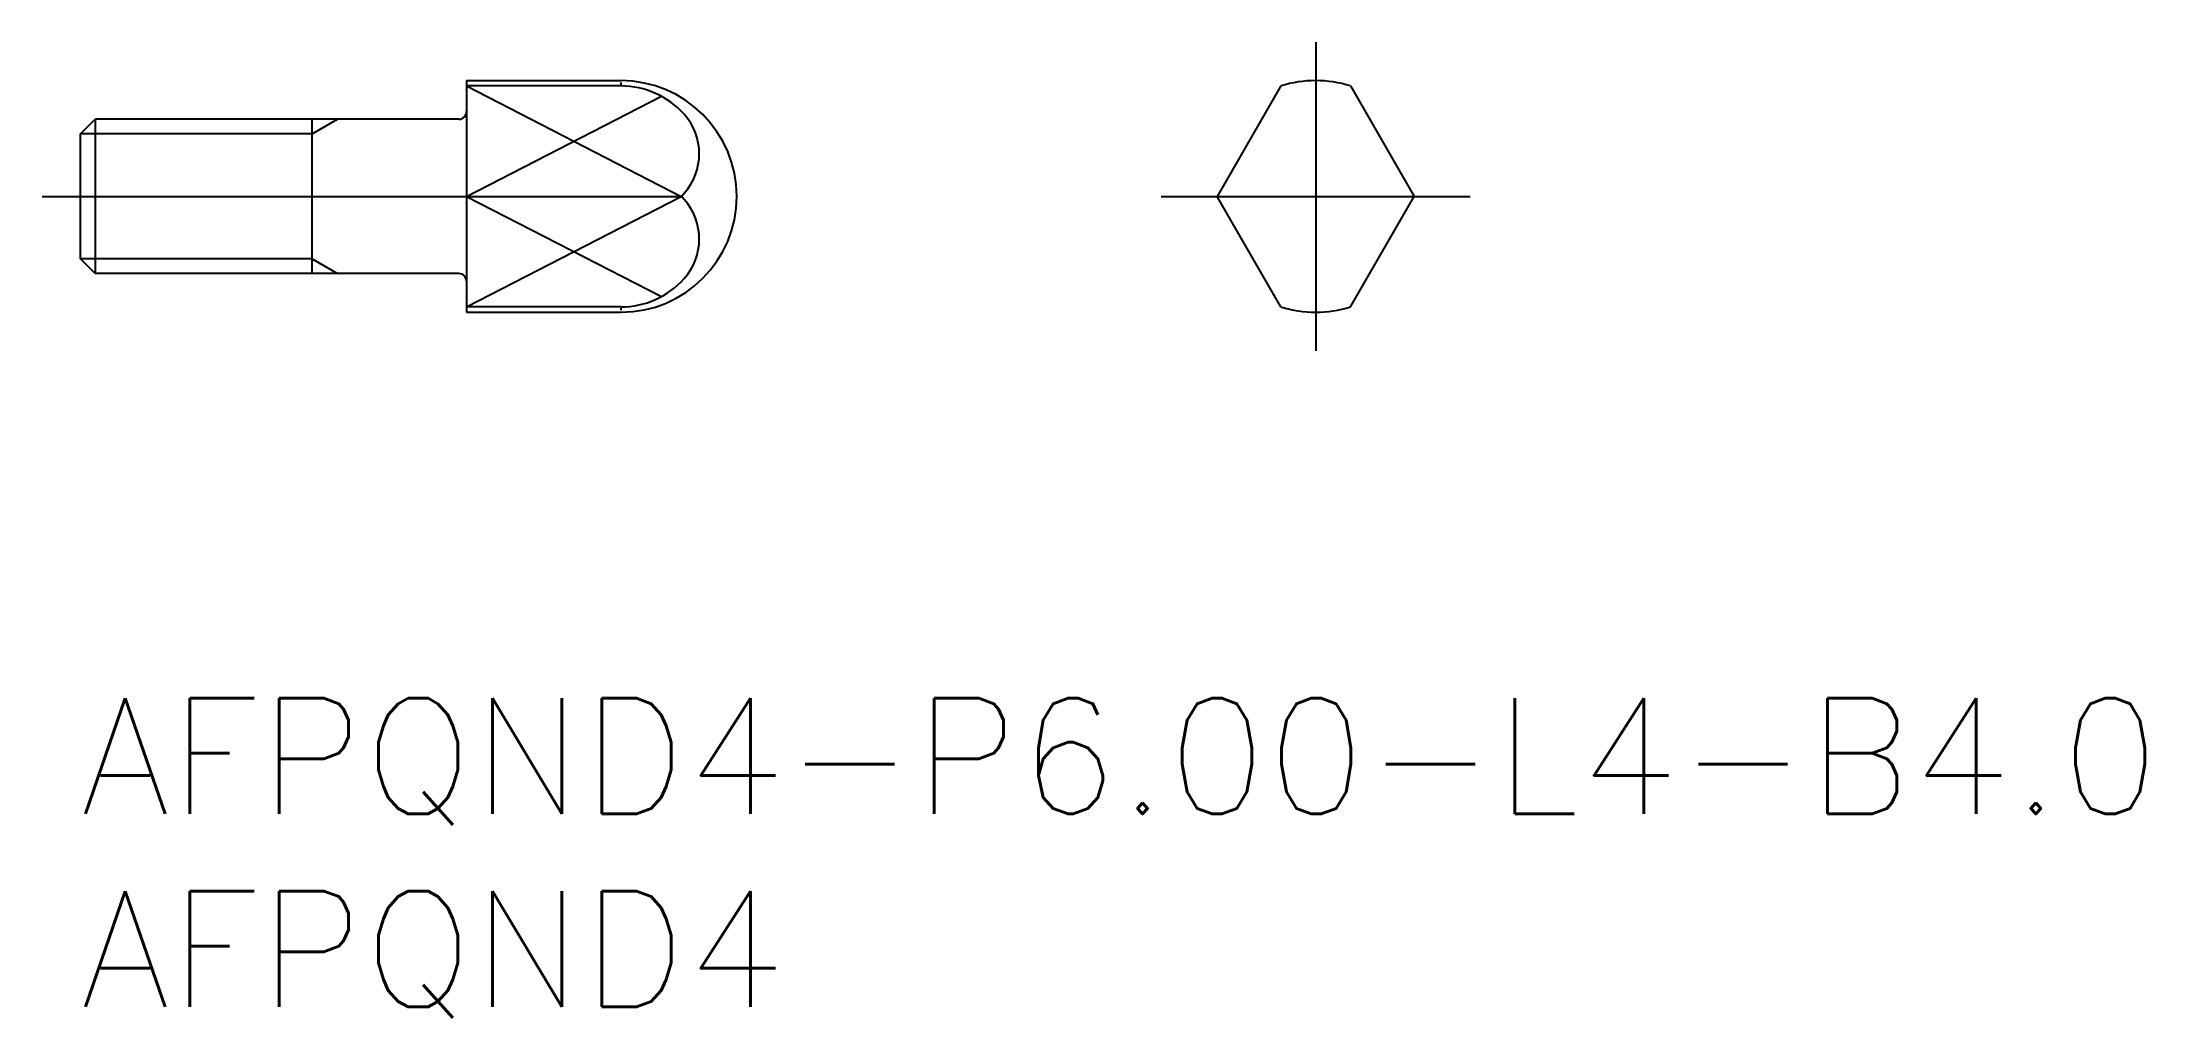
# Model space of a CAD drawing. Extents: x -1 to 53.5, y -8.3 to 17.
import ezdxf

# ---------------------------------------------------------------- set-up
doc = ezdxf.new("R2010")
doc.units = 0
doc.header["$LTSCALE"] = 0.5
doc.linetypes.add('CENTER', pattern=[50.8, 31.75, -6.35, 6.35, -6.35])
for name, color, linetype in [('MSM_CENTER', 1, 'CENTER'), ('MSM_CONTINUOUS', 7, 'CONTINUOUS'), ('MSM_NARROW', 5, 'CONTINUOUS'), ('MSM_PART_NUMBER', 7, 'CONTINUOUS')]:
    doc.layers.add(name, color=color, linetype=linetype)
doc.styles.get("Standard").update_dxf_attribs({"font": 'txt.shx', "height": 3, "bigfont": 'bigfont.shx'})

# ---------------------------------------------------------------- blocks, each defined once
blk = doc.blocks.new('*U13')
at = {"layer": 'MSM_PART_NUMBER'}
blk.add_text('AFPQND4-P6.00-L4-B4.0', height=3, dxfattribs=at).set_placement((0, -3))
blk = doc.blocks.new('*U14')
at = {"layer": 'MSM_PART_NUMBER'}
blk.add_text('AFPQND4', height=3, dxfattribs=at).set_placement((0, -8))

msp = doc.modelspace()

# ---------------------------------------------------------------- linework, layer by layer
at = {"layer": 'MSM_CENTER'}
for p, q in [((32, 17), (32, 9)), ((-1, 13), (18, 13)), ((28, 13), (36, 13))]:
    msp.add_line(p, q, dxfattribs=at)
at = {"layer": 'MSM_CONTINUOUS'}
for p, q in [((10, 16), (10, 10)), ((10, 16), (14, 16)), ((14, 15.862), (10, 15.862)), ((31.1, 15.862), (29.448, 13)), ((32.9, 15.862), (34.552, 13)), ((0, 14.621), (0.379, 15)), ((9.8, 15), (0.379, 15)), ((0.379, 15), (0.379, 11)), ((6, 11), (6, 15)), ((0, 11.379), (0, 14.621)), ((10, 13), (15.561, 13)), ((31.1, 10.138), (29.448, 13)), ((32.9, 10.138), (34.552, 13)), ((0.379, 11), (0, 11.379)), ((9.8, 11), (0.379, 11)), ((14, 10.138), (10, 10.138)), ((10, 10), (14, 10))]:
    msp.add_line(p, q, dxfattribs=at)
for centre, radius, start, end in [((14, 13), 3, 270, 90), ((14, 13.666), 2.196, 41.7335, 90), ((32, 13), 3, 72.5424, 107.4576), ((9.8, 15.2), 0.2, 270, 0), ((14.492, 14.105), 1.536, 318.2665, 41.7335), ((14, 14.544), 2.196, 315.3072, 318.2665), ((14, 11.456), 2.196, 41.7335, 44.6928), ((14.492, 11.895), 1.536, 318.2665, 41.7335), ((9.8, 10.8), 0.2, 360, 90), ((14, 12.334), 2.196, 270, 318.2665), ((32, 13), 3, 252.5424, 287.4576)]:
    msp.add_arc(centre, radius, start, end, dxfattribs=at)
at = {"layer": 'MSM_NARROW'}
for p, q in [((10, 15.862), (15.561, 13)), ((14, 15.949), (14, 15.891)), ((10, 13), (15.046, 15.597)), ((6, 14.621), (6.656, 15)), ((6, 14.621), (0, 14.621)), ((10, 10.138), (15.561, 13)), ((10, 13), (15.046, 10.403)), ((6, 11.379), (0, 11.379)), ((6, 11.379), (6.656, 11)), ((14, 10.109), (14, 10.051))]:
    msp.add_line(p, q, dxfattribs=at)

# ---------------------------------------------------------------- block references
at = {"layer": 'MSM_CONTINUOUS'}
for name in ['*U13', '*U14']:
    msp.add_blockref(name, (0, 0), dxfattribs=at)

doc.saveas('drawing.dxf')
